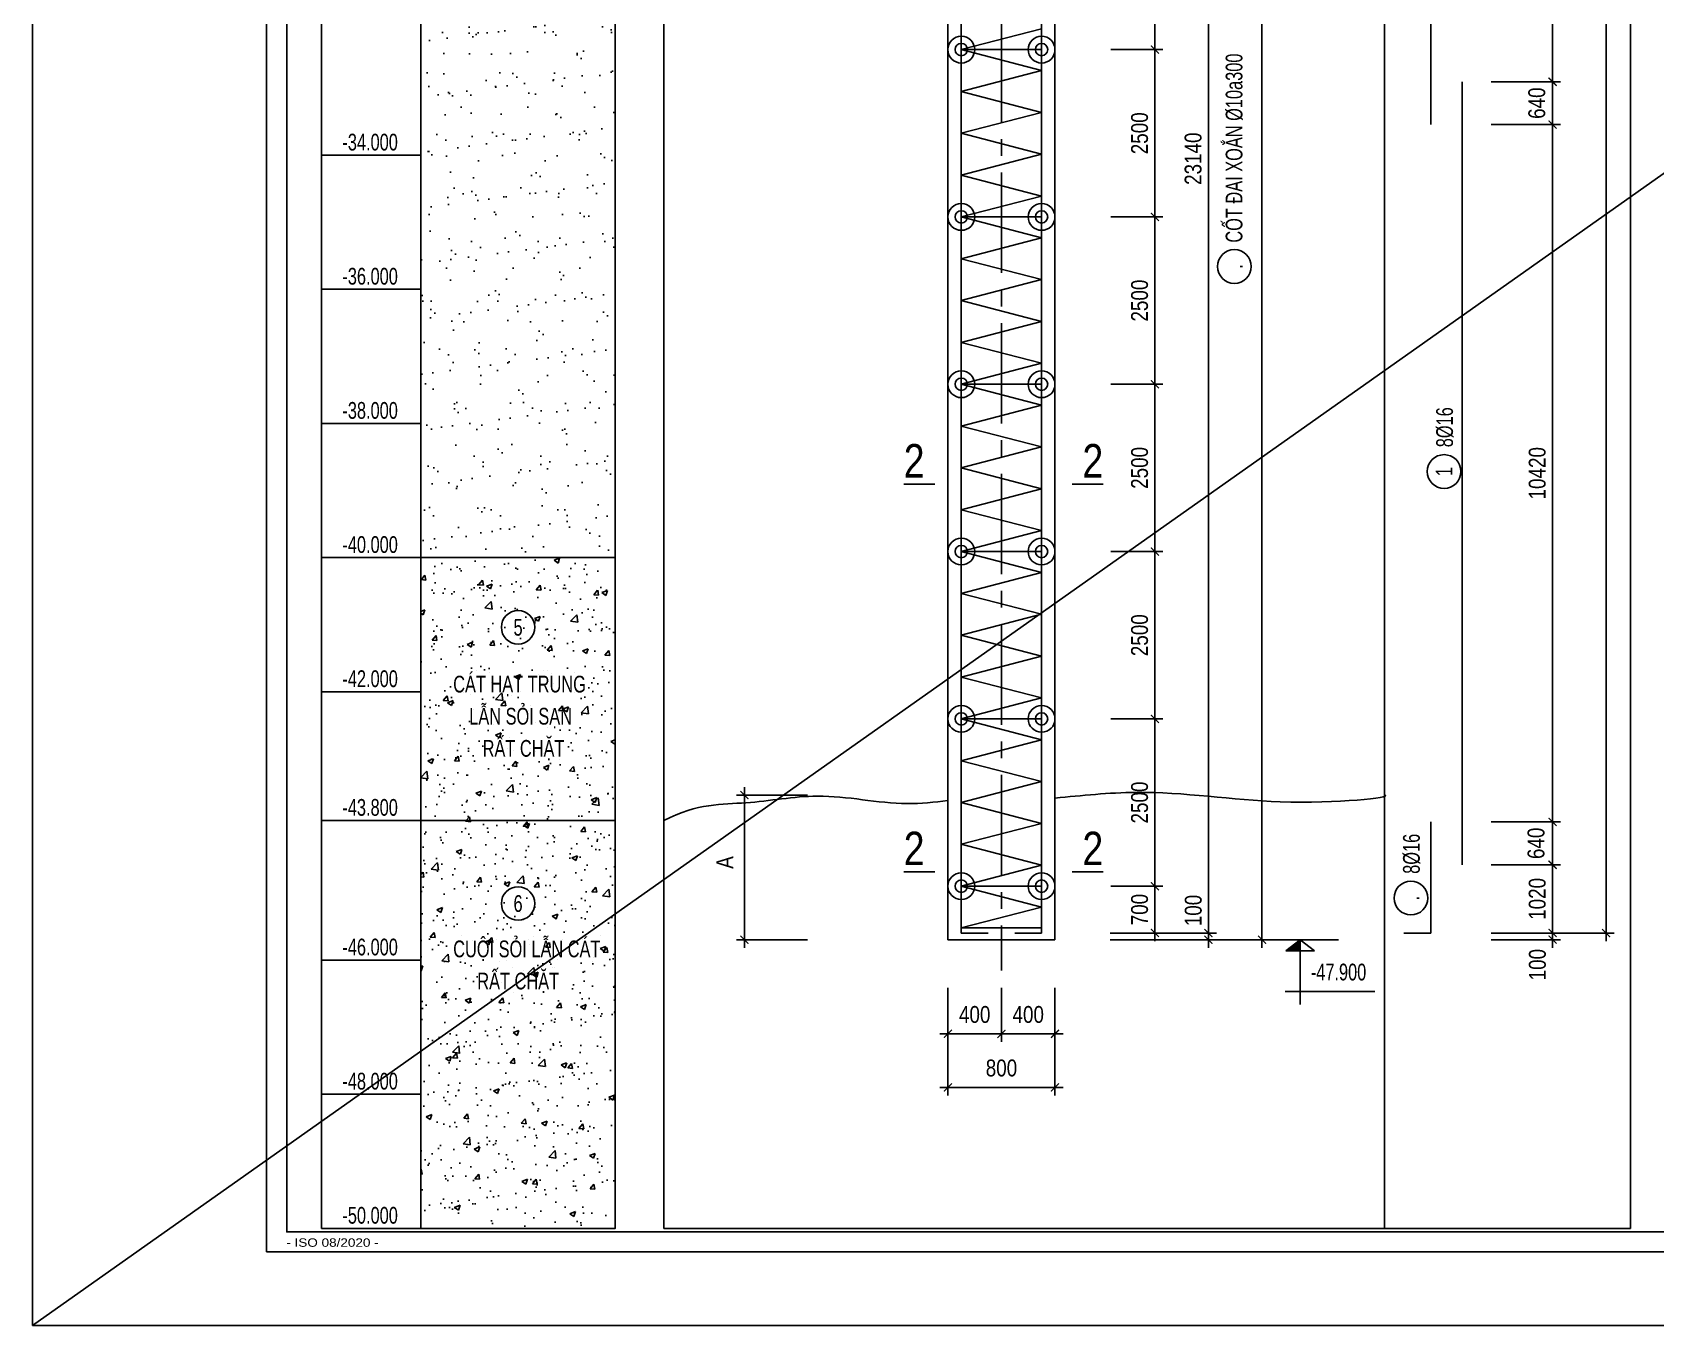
# Model space of a CAD drawing. Extents: x 171424 to 249266, y 74893 to 149166.
# Drawn here: x 171448 to 177512, y 130893 to 135723 of the extents above; entities that cross this region are included whole.
import ezdxf
from ezdxf.enums import TextEntityAlignment as Align

# ---------------------------------------------------------------- set-up
doc = ezdxf.new("R2010")
doc.units = 0
doc.header["$LTSCALE"] = 500
doc.header["$MEASUREMENT"] = 0
doc.header["$PDMODE"] = 3
doc.linetypes.add('CENTER2', pattern=[1.125, 0.75, -0.125, 0.125, -0.125])
doc.layers.get('0').update_dxf_attribs({"linetype": 'CONTINUOUS'})
doc.layers.get('DEFPOINTS').update_dxf_attribs({"linetype": 'CONTINUOUS'})
for name, color, linetype in [('01.CDC.AXIS', 160, 'CENTER2'), ('02.CDC.DIM', 1, 'CONTINUOUS'), ('03.CDC.BORDER', 3, 'CONTINUOUS'), ('05.CDC.STEEL', 4, 'CONTINUOUS'), ('06.CDC.TEXT', 2, 'CONTINUOUS'), ('10.CDC.HATCH', 9, 'CONTINUOUS'), ('11.CDC.NOTE', 8, 'CONTINUOUS'), ('CDC -TEXT KHUNG', 7, 'CONTINUOUS'), ('CDC-KHUNGTEN', 7, 'CONTINUOUS'), ('CDC.10.HATCH', 9, 'CONTINUOUS')]:
    doc.layers.add(name, color=color, linetype=linetype)
doc.layers.add('KCS_Plotter', color=11, linetype='CONTINUOUS', plot=False)
doc.styles.add('ARIAL', font='arial.ttf', dxfattribs={"width": 0.8})
doc.styles.add('KT CDC', font='arial.ttf', dxfattribs={"width": 0.85, "height": 200})
doc.dimstyles.new('DIM100-25', dxfattribs={"dimtxt": 63, "dimasz": 30, "dimexe": 30, "dimexo": 0, "dimgap": 25, "dimtad": 1, "dimdec": 0, "dimlfac": 4, "dimzin": 0, "dimdsep": 46, "dimtxsty": 'ARIAL', "dimblk": 'ARCHTICK', "dimblk1": 'ARCHTICK', "dimblk2": 'D', "dimcen": 0, "dimdle": 30, "dimclrd": 1, "dimclre": 1, "dimclrt": 2, "dimadec": 0, "dimazin": 0, "dimtfac": 1, "dimtdec": 0, "dimtix": 1, "dimtofl": 0, "dimtmove": 2, "dimatfit": 3, "dimldrblk": 'ARCHTICK', "dimfxl": 1, "dimtolj": 1, "dimtzin": 0, "dimarcsym": 0})
doc.dimstyles.new('DIM100-50', dxfattribs={"dimtxt": 63, "dimasz": 30, "dimexe": 30, "dimexo": 0, "dimgap": 40, "dimtad": 1, "dimdec": 0, "dimlfac": 2, "dimzin": 0, "dimdsep": 46, "dimtxsty": 'ARIAL', "dimblk": 'ARCHTICK', "dimcen": 0, "dimdle": 30, "dimclrd": 1, "dimclre": 1, "dimclrt": 2, "dimadec": 0, "dimazin": 0, "dimtfac": 1, "dimtdec": 0, "dimtix": 1, "dimtofl": 0, "dimtmove": 2, "dimatfit": 3, "dimldrblk": 'ARCHTICK', "dimfxl": 1, "dimtolj": 1, "dimtzin": 0, "dimarcsym": 0})
pattern_1 = [(37.5, (90230.4, 5703.99), (-5.03947, 154.1459), [0, -121.6, 0, -136, 0, -130]), (7.5, (90230.4, 5703.99), (141.58214, 225.77169), [0, -65.6, 0, -109.6, 0, -42]), (327.5, (90132, 5703.99), (249.13135, 0.45272), [0, -40, 0, -144, 0, -188]), (317.5, (90132, 5704), (240.49013, 70.21405), [0, -20, 0, -94.4, 0, -108])]
pattern_2 = [(50, (90230.4, 5703.99), (215.17805, -18.82564), [22.5, -247.5]), (355, (90230.4, 5704), (-41.6254, 225.65764), [18, -198]), (100.4514, (90248.33, 5702.42), (173.55281, 206.83186), [19.12206, -210.34263]), (46.1842, (90230.4, 5764), (320.1723, -49.6557), [33.75, -371.25]), (96.6356, (90257.07, 5759.85), (280.3988, 292.23536), [28.6831, -315.5139]), (351.1842, (90230.4, 5764), (280.3986, 292.2356), [27, -297]), (21, (90260.4, 5748.99), (179.07212, -120.78567), [22.5, -247.5]), (326, (90260.4, 5749), (72.9946, 217.545), [18, -198]), (71.4514, (90275.32, 5738.92), (252.0668, 96.75915), [19.12206, -210.34263]), (37.5, (90230.39, 5703.99), (3.647957, 99.868156), [0, -195.6, 0, -201, 0, -198.75]), (7.5, (90230.39, 5703.99), (78.92086, 118.32351), [0, -114.6, 0, -191.1, 0, -75.75]), (327.5, (90163.49, 5703.99), (160.14673, -6.76646), [0, -75, 0, -234, 0, -310.5]), (317.5, (90133.5, 5703.99), (174.95585, 30.0315), [0, -97.5, 0, -155.4, 0, -220.5])]

# ---------------------------------------------------------------- blocks, each defined once
blk = doc.blocks.new('_ArchTick')
at = {"color": 0, "linetype": 'ByBlock', "const_width": 0.15}
blk.add_lwpolyline([(-0.5, -0.5), (0.5, 0.5)], dxfattribs=at)
blk = doc.blocks.new('*D258')
at = {"layer": '02.CDC.DIM', "color": 1, "lineweight": -2, "transparency": 16777216}
for p, q in [((177327.8, 143864.2), (177327.8, 132329.2)), ((176898.1, 143834.2), (177357.8, 143834.2)), ((176898.1, 132359.2), (177357.8, 132359.2))]:
    blk.add_line(p, q, dxfattribs=at)
at = {"layer": 'DEFPOINTS', "color": 0, "transparency": 16777216}
for p in [(176898.1, 143834.2), (176898.1, 132359.2), (177327.8, 132359.2)]:
    blk.add_point(p, dxfattribs=at)
at = {"layer": '02.CDC.DIM', "color": 1, "lineweight": -2, "transparency": 16777216, "xscale": 30, "yscale": 30, "zscale": 30}
for p, rotation in [((177327.8, 143834.2), 90), ((177327.8, 132359.2), 270)]:
    blk.add_blockref('_ArchTick', p, dxfattribs=dict(at, rotation=rotation))
at = {"layer": '02.CDC.DIM', "color": 2, "transparency": 16777216, "insert": (177270.6, 138096.7), "char_height": 63, "attachment_point": 5, "rotation": 90, "style": 'ARIAL'}
blk.add_mtext('\\A1;45900', dxfattribs=at)
blk = doc.blocks.new('D')
at = {"layer": '02.CDC.DIM'}
for p, q in [((-50, -50), (50, 50)), ((-86.75, 0), (86.75, 0))]:
    blk.add_line(p, q, dxfattribs=at)
blk = doc.blocks.new('*D259')
at = {"layer": '02.CDC.DIM', "color": 1, "lineweight": -2, "transparency": 16777216}
for p, q in [((176898.1, 138144.2), (177157.8, 138144.2)), ((177127.8, 138174.2), (177127.8, 135509.2)), ((176898.1, 135539.2), (177157.8, 135539.2))]:
    blk.add_line(p, q, dxfattribs=at)
at = {"layer": 'DEFPOINTS', "color": 0, "transparency": 16777216}
for p in [(176898.1, 138144.2), (176898.1, 135539.2), (177127.8, 135539.2)]:
    blk.add_point(p, dxfattribs=at)
at = {"layer": '02.CDC.DIM', "color": 1, "lineweight": -2, "transparency": 16777216, "xscale": 30, "yscale": 30, "zscale": 30}
for p, rotation in [((177127.8, 138144.2), 90), ((177127.8, 135539.2), 270)]:
    blk.add_blockref('_ArchTick', p, dxfattribs=dict(at, rotation=rotation))
at = {"layer": '02.CDC.DIM', "color": 2, "transparency": 16777216, "insert": (177070.6, 136841.7), "char_height": 63, "attachment_point": 5, "rotation": 90, "style": 'ARIAL'}
blk.add_mtext('\\A1;10420', dxfattribs=at)
blk = doc.blocks.new('*D264')
at = {"layer": '02.CDC.DIM', "color": 1, "lineweight": -2, "transparency": 16777216}
for p, q in [((177127.8, 132359.2), (177127.8, 132389.2)), ((176898.1, 132359.2), (177157.8, 132359.2)), ((176898.1, 132334.2), (177157.8, 132334.2)), ((177127.8, 132334.2), (177127.8, 132304.2))]:
    blk.add_line(p, q, dxfattribs=at)
at = {"layer": 'DEFPOINTS', "color": 0, "transparency": 16777216}
for p in [(176898.1, 132359.2), (176898.1, 132334.2), (177127.8, 132359.2)]:
    blk.add_point(p, dxfattribs=at)
at = {"layer": '02.CDC.DIM', "color": 1, "lineweight": -2, "transparency": 16777216, "xscale": 30, "yscale": 30, "zscale": 30}
for p, rotation in [((177127.8, 132359.2), 270), ((177127.8, 132334.2), 90)]:
    blk.add_blockref('_ArchTick', p, dxfattribs=dict(at, rotation=rotation))
at = {"layer": '02.CDC.DIM', "color": 2, "transparency": 16777216, "insert": (177071.3, 132241), "char_height": 63, "attachment_point": 5, "rotation": 90, "style": 'ARIAL'}
blk.add_mtext('\\A1;100', dxfattribs=at)
blk = doc.blocks.new('*D265')
at = {"layer": '02.CDC.DIM', "color": 1, "lineweight": -2, "transparency": 16777216}
for p, q in [((175475, 138144.2), (175872.1, 138144.2)), ((175842.1, 138174.2), (175842.1, 132329.2)), ((175475, 132359.2), (175872.1, 132359.2))]:
    blk.add_line(p, q, dxfattribs=at)
at = {"layer": 'DEFPOINTS', "color": 0, "transparency": 16777216}
for p in [(175475, 138144.2), (175475, 132359.2), (175842.1, 132359.2)]:
    blk.add_point(p, dxfattribs=at)
at = {"layer": '02.CDC.DIM', "color": 1, "lineweight": -2, "transparency": 16777216, "xscale": 30, "yscale": 30, "zscale": 30}
for p, rotation in [((175842.1, 138144.2), 90), ((175842.1, 132359.2), 270)]:
    blk.add_blockref('_ArchTick', p, dxfattribs=dict(at, rotation=rotation))
at = {"layer": '02.CDC.DIM', "color": 2, "transparency": 16777216, "insert": (175785, 135251.7), "char_height": 63, "attachment_point": 5, "rotation": 90, "style": 'ARIAL'}
blk.add_mtext('\\A1;23140', dxfattribs=at)
blk = doc.blocks.new('*D266')
at = {"layer": '02.CDC.DIM', "color": 1, "lineweight": -2, "transparency": 16777216}
for p, q in [((175475, 143784.2), (176072.1, 143784.2)), ((176042.1, 143814.2), (176042.1, 132304.2)), ((175475, 132334.2), (176072.1, 132334.2))]:
    blk.add_line(p, q, dxfattribs=at)
at = {"layer": 'DEFPOINTS', "color": 0, "transparency": 16777216}
for p in [(175475, 143784.2), (175475, 132334.2), (176042.1, 132334.2)]:
    blk.add_point(p, dxfattribs=at)
at = {"layer": '02.CDC.DIM', "color": 1, "lineweight": -2, "transparency": 16777216, "xscale": 30, "yscale": 30, "zscale": 30}
for p, rotation in [((176042.1, 143784.2), 90), ((176042.1, 132334.2), 270)]:
    blk.add_blockref('_ArchTick', p, dxfattribs=dict(at, rotation=rotation))
at = {"layer": '02.CDC.DIM', "color": 2, "transparency": 16777216, "insert": (175985, 138059.2), "char_height": 63, "attachment_point": 5, "rotation": 90, "style": 'ARIAL'}
blk.add_mtext('\\A1;45800', dxfattribs=at)
blk = doc.blocks.new('*D267')
at = {"layer": '02.CDC.DIM', "color": 1, "lineweight": -2, "transparency": 16777216}
for p, q in [((174868.7, 131990.7), (174868.7, 131752.5)), ((175268.7, 131990.7), (175268.7, 131752.5)), ((174838.7, 131782.5), (175298.7, 131782.5))]:
    blk.add_line(p, q, dxfattribs=at)
at = {"layer": 'DEFPOINTS', "color": 0, "transparency": 16777216}
for p in [(174868.7, 131990.7), (175268.7, 131990.7), (175268.7, 131782.5)]:
    blk.add_point(p, dxfattribs=at)
at = {"layer": '02.CDC.DIM', "color": 1, "lineweight": -2, "transparency": 16777216, "xscale": 30, "yscale": 30, "zscale": 30, "rotation": 180}
blk.add_blockref('_ArchTick', (174868.7, 131782.5), dxfattribs=at)
at = {"layer": '02.CDC.DIM', "color": 1, "lineweight": -2, "transparency": 16777216, "xscale": 30, "yscale": 30, "zscale": 30}
blk.add_blockref('_ArchTick', (175268.7, 131782.5), dxfattribs=at)
at = {"layer": '02.CDC.DIM', "color": 2, "transparency": 16777216, "insert": (175068.7, 131854.6), "char_height": 63, "attachment_point": 5, "style": 'ARIAL'}
blk.add_mtext('\\A1;800', dxfattribs=at)
blk = doc.blocks.new('*D268')
at = {"layer": '02.CDC.DIM', "color": 1, "lineweight": -2, "transparency": 16777216}
for p, q in [((174868.7, 132154.5), (174868.7, 131952.5)), ((175068.7, 132154.5), (175068.7, 131952.5)), ((174838.7, 131982.5), (175098.7, 131982.5))]:
    blk.add_line(p, q, dxfattribs=at)
at = {"layer": 'DEFPOINTS', "color": 0, "transparency": 16777216}
for p in [(174868.7, 132154.5), (175068.7, 132154.5), (175068.7, 131982.5)]:
    blk.add_point(p, dxfattribs=at)
at = {"layer": '02.CDC.DIM', "color": 1, "lineweight": -2, "transparency": 16777216, "xscale": 30, "yscale": 30, "zscale": 30, "rotation": 180}
blk.add_blockref('_ArchTick', (174868.7, 131982.5), dxfattribs=at)
at = {"layer": '02.CDC.DIM', "color": 1, "lineweight": -2, "transparency": 16777216, "xscale": 30, "yscale": 30, "zscale": 30}
blk.add_blockref('_ArchTick', (175068.7, 131982.5), dxfattribs=at)
at = {"layer": '02.CDC.DIM', "color": 2, "transparency": 16777216, "insert": (174968.7, 132054.6), "char_height": 63, "attachment_point": 5, "style": 'ARIAL'}
blk.add_mtext('\\A1;400', dxfattribs=at)
blk = doc.blocks.new('*D269')
at = {"layer": '02.CDC.DIM', "color": 1, "lineweight": -2, "transparency": 16777216}
for p, q in [((175068.7, 132154.5), (175068.7, 131952.5)), ((175268.7, 132154.5), (175268.7, 131952.5)), ((175298.7, 131982.5), (175038.7, 131982.5))]:
    blk.add_line(p, q, dxfattribs=at)
at = {"layer": 'DEFPOINTS', "color": 0, "transparency": 16777216}
for p in [(175068.7, 132154.5), (175268.7, 132154.5), (175068.7, 131982.5)]:
    blk.add_point(p, dxfattribs=at)
at = {"layer": '02.CDC.DIM', "color": 1, "lineweight": -2, "transparency": 16777216, "xscale": 30, "yscale": 30, "zscale": 30, "rotation": 180}
blk.add_blockref('_ArchTick', (175068.7, 131982.5), dxfattribs=at)
at = {"layer": '02.CDC.DIM', "color": 1, "lineweight": -2, "transparency": 16777216, "xscale": 30, "yscale": 30, "zscale": 30}
blk.add_blockref('_ArchTick', (175268.7, 131982.5), dxfattribs=at)
at = {"layer": '02.CDC.DIM', "color": 2, "transparency": 16777216, "insert": (175168.7, 132054.6), "char_height": 63, "attachment_point": 5, "style": 'ARIAL'}
blk.add_mtext('\\A1;400', dxfattribs=at)
blk = doc.blocks.new('*D271')
at = {"layer": '02.CDC.DIM', "color": 1, "lineweight": -2, "transparency": 16777216}
for p, q in [((175842.1, 132359.2), (175842.1, 132389.2)), ((175475, 132359.2), (175872.1, 132359.2)), ((175475, 132334.2), (175872.1, 132334.2)), ((175842.1, 132334.2), (175842.1, 132304.2))]:
    blk.add_line(p, q, dxfattribs=at)
at = {"layer": 'DEFPOINTS', "color": 0, "transparency": 16777216}
for p in [(175475, 132359.2), (175475, 132334.2), (175842.1, 132359.2)]:
    blk.add_point(p, dxfattribs=at)
at = {"layer": '02.CDC.DIM', "color": 1, "lineweight": -2, "transparency": 16777216, "xscale": 30, "yscale": 30, "zscale": 30}
for p, rotation in [((175842.1, 132359.2), 270), ((175842.1, 132334.2), 90)]:
    blk.add_blockref('_ArchTick', p, dxfattribs=dict(at, rotation=rotation))
at = {"layer": '02.CDC.DIM', "color": 2, "transparency": 16777216, "insert": (175785.6, 132443.3), "char_height": 63, "attachment_point": 5, "rotation": 90, "style": 'ARIAL'}
blk.add_mtext('\\A1;100', dxfattribs=at)
blk = doc.blocks.new('*D273')
at = {"layer": '02.CDC.DIM', "color": 1, "lineweight": -2, "transparency": 16777216}
for p, q in [((177127.8, 135409.2), (177127.8, 132744.2)), ((176898.1, 135379.2), (177157.8, 135379.2)), ((176898.1, 132774.2), (177157.8, 132774.2))]:
    blk.add_line(p, q, dxfattribs=at)
at = {"layer": 'DEFPOINTS', "color": 0, "transparency": 16777216}
for p in [(176898.1, 135379.2), (176898.1, 132774.2), (177127.8, 132774.2)]:
    blk.add_point(p, dxfattribs=at)
at = {"layer": '02.CDC.DIM', "color": 1, "lineweight": -2, "transparency": 16777216, "xscale": 30, "yscale": 30, "zscale": 30}
for p, rotation in [((177127.8, 135379.2), 90), ((177127.8, 132774.2), 270)]:
    blk.add_blockref('_ArchTick', p, dxfattribs=dict(at, rotation=rotation))
at = {"layer": '02.CDC.DIM', "color": 2, "transparency": 16777216, "insert": (177070.6, 134076.7), "char_height": 63, "attachment_point": 5, "rotation": 90, "style": 'ARIAL'}
blk.add_mtext('\\A1;10420', dxfattribs=at)
blk = doc.blocks.new('*D274')
at = {"layer": '02.CDC.DIM', "color": 1, "lineweight": -2, "transparency": 16777216}
for p, q in [((176898.1, 135539.2), (177157.8, 135539.2)), ((177127.8, 135349.2), (177127.8, 135569.2)), ((176898.1, 135379.2), (177157.8, 135379.2))]:
    blk.add_line(p, q, dxfattribs=at)
at = {"layer": 'DEFPOINTS', "color": 0, "transparency": 16777216}
for p in [(176898.1, 135539.2), (177127.8, 135539.2), (176898.1, 135379.2)]:
    blk.add_point(p, dxfattribs=at)
at = {"layer": '02.CDC.DIM', "color": 1, "lineweight": -2, "transparency": 16777216, "xscale": 30, "yscale": 30, "zscale": 30}
for p, rotation in [((177127.8, 135539.2), 90), ((177127.8, 135379.2), 270)]:
    blk.add_blockref('_ArchTick', p, dxfattribs=dict(at, rotation=rotation))
at = {"layer": '02.CDC.DIM', "color": 2, "transparency": 16777216, "insert": (177069, 135459.2), "char_height": 63, "attachment_point": 5, "rotation": 90, "style": 'ARIAL'}
blk.add_mtext('\\A1;640', dxfattribs=at)
blk = doc.blocks.new('*D275')
at = {"layer": '02.CDC.DIM', "color": 1, "lineweight": -2, "transparency": 16777216}
for p, q in [((177127.8, 132644.2), (177127.8, 132329.2)), ((176898.1, 132614.2), (177157.8, 132614.2)), ((176898.1, 132359.2), (177157.8, 132359.2))]:
    blk.add_line(p, q, dxfattribs=at)
at = {"layer": 'DEFPOINTS', "color": 0, "transparency": 16777216}
for p in [(176898.1, 132614.2), (176898.1, 132359.2), (177127.8, 132359.2)]:
    blk.add_point(p, dxfattribs=at)
at = {"layer": '02.CDC.DIM', "color": 1, "lineweight": -2, "transparency": 16777216, "xscale": 30, "yscale": 30, "zscale": 30}
for p, rotation in [((177127.8, 132614.2), 90), ((177127.8, 132359.2), 270)]:
    blk.add_blockref('_ArchTick', p, dxfattribs=dict(at, rotation=rotation))
at = {"layer": '02.CDC.DIM', "color": 2, "transparency": 16777216, "insert": (177070.6, 132486.7), "char_height": 63, "attachment_point": 5, "rotation": 90, "style": 'ARIAL'}
blk.add_mtext('\\A1;1020', dxfattribs=at)
blk = doc.blocks.new('*D276')
at = {"layer": '02.CDC.DIM', "color": 1, "lineweight": -2, "transparency": 16777216}
for p, q in [((177127.8, 132584.2), (177127.8, 132804.2)), ((176898.1, 132774.2), (177157.8, 132774.2)), ((176898.1, 132614.2), (177157.8, 132614.2))]:
    blk.add_line(p, q, dxfattribs=at)
at = {"layer": 'DEFPOINTS', "color": 0, "transparency": 16777216}
for p in [(176898.1, 132774.2), (177127.8, 132774.2), (176898.1, 132614.2)]:
    blk.add_point(p, dxfattribs=at)
at = {"layer": '02.CDC.DIM', "color": 1, "lineweight": -2, "transparency": 16777216, "xscale": 30, "yscale": 30, "zscale": 30}
for p, rotation in [((177127.8, 132774.2), 90), ((177127.8, 132614.2), 270)]:
    blk.add_blockref('_ArchTick', p, dxfattribs=dict(at, rotation=rotation))
at = {"layer": '02.CDC.DIM', "color": 2, "transparency": 16777216, "insert": (177066.2, 132694.2), "char_height": 63, "attachment_point": 5, "rotation": 90, "style": 'ARIAL'}
blk.add_mtext('\\A1;640', dxfattribs=at)
blk = doc.blocks.new('*D277')
at = {"layer": '02.CDC.DIM', "color": 1, "lineweight": -2, "transparency": 16777216}
for p, q in [((174344.4, 132874.6), (174078.7, 132874.6)), ((174108.7, 132904.6), (174108.7, 132304.2)), ((174344.4, 132334.2), (174078.7, 132334.2))]:
    blk.add_line(p, q, dxfattribs=at)
at = {"layer": 'DEFPOINTS', "color": 0, "transparency": 16777216}
for p in [(174344.4, 132874.6), (174108.7, 132334.2), (174344.4, 132334.2)]:
    blk.add_point(p, dxfattribs=at)
at = {"layer": '02.CDC.DIM', "color": 1, "lineweight": -2, "transparency": 16777216, "xscale": 30, "yscale": 30, "zscale": 30}
for p, rotation in [((174108.7, 132874.6), 90), ((174108.7, 132334.2), 270)]:
    blk.add_blockref('_ArchTick', p, dxfattribs=dict(at, rotation=rotation))
at = {"layer": '02.CDC.DIM', "color": 2, "transparency": 16777216, "insert": (174035.2, 132622.6), "char_height": 63, "attachment_point": 5, "rotation": 90, "style": 'ARIAL'}
blk.add_mtext('\\A1;A', dxfattribs=at)
blk = doc.blocks.new('*D291')
at = {"layer": '02.CDC.DIM', "color": 1, "lineweight": -2, "transparency": 16777216}
for p, q in [((175477.5, 136284.2), (175672.1, 136284.2)), ((175642.1, 136314.2), (175642.1, 135629.2)), ((175477.5, 135659.2), (175672.1, 135659.2))]:
    blk.add_line(p, q, dxfattribs=at)
at = {"layer": 'DEFPOINTS', "color": 0, "transparency": 16777216}
for p in [(175477.5, 136284.2), (175477.5, 135659.2), (175642.1, 135659.2)]:
    blk.add_point(p, dxfattribs=at)
at = {"layer": '02.CDC.DIM', "color": 1, "lineweight": -2, "transparency": 16777216, "xscale": 30, "yscale": 30, "zscale": 30}
for p, rotation in [((175642.1, 136284.2), 90), ((175642.1, 135659.2), 270)]:
    blk.add_blockref('_ArchTick', p, dxfattribs=dict(at, rotation=rotation))
at = {"layer": '02.CDC.DIM', "color": 2, "transparency": 16777216, "insert": (175585, 135971.7), "char_height": 63, "attachment_point": 5, "rotation": 90, "style": 'ARIAL'}
blk.add_mtext('\\A1;2500', dxfattribs=at)
blk = doc.blocks.new('*D292')
at = {"layer": '02.CDC.DIM', "color": 1, "lineweight": -2, "transparency": 16777216}
for p, q in [((175477.5, 135659.2), (175672.1, 135659.2)), ((175642.1, 135689.2), (175642.1, 135004.2)), ((175477.5, 135034.2), (175672.1, 135034.2))]:
    blk.add_line(p, q, dxfattribs=at)
at = {"layer": 'DEFPOINTS', "color": 0, "transparency": 16777216}
for p in [(175477.5, 135659.2), (175477.5, 135034.2), (175642.1, 135034.2)]:
    blk.add_point(p, dxfattribs=at)
at = {"layer": '02.CDC.DIM', "color": 1, "lineweight": -2, "transparency": 16777216, "xscale": 30, "yscale": 30, "zscale": 30}
for p, rotation in [((175642.1, 135659.2), 90), ((175642.1, 135034.2), 270)]:
    blk.add_blockref('_ArchTick', p, dxfattribs=dict(at, rotation=rotation))
at = {"layer": '02.CDC.DIM', "color": 2, "transparency": 16777216, "insert": (175585, 135346.7), "char_height": 63, "attachment_point": 5, "rotation": 90, "style": 'ARIAL'}
blk.add_mtext('\\A1;2500', dxfattribs=at)
blk = doc.blocks.new('*D293')
at = {"layer": '02.CDC.DIM', "color": 1, "lineweight": -2, "transparency": 16777216}
for p, q in [((175642.1, 135064.2), (175642.1, 134379.2)), ((175477.5, 135034.2), (175672.1, 135034.2)), ((175477.5, 134409.2), (175672.1, 134409.2))]:
    blk.add_line(p, q, dxfattribs=at)
at = {"layer": 'DEFPOINTS', "color": 0, "transparency": 16777216}
for p in [(175477.5, 135034.2), (175477.5, 134409.2), (175642.1, 134409.2)]:
    blk.add_point(p, dxfattribs=at)
at = {"layer": '02.CDC.DIM', "color": 1, "lineweight": -2, "transparency": 16777216, "xscale": 30, "yscale": 30, "zscale": 30}
for p, rotation in [((175642.1, 135034.2), 90), ((175642.1, 134409.2), 270)]:
    blk.add_blockref('_ArchTick', p, dxfattribs=dict(at, rotation=rotation))
at = {"layer": '02.CDC.DIM', "color": 2, "transparency": 16777216, "insert": (175585, 134721.7), "char_height": 63, "attachment_point": 5, "rotation": 90, "style": 'ARIAL'}
blk.add_mtext('\\A1;2500', dxfattribs=at)
blk = doc.blocks.new('*D294')
at = {"layer": '02.CDC.DIM', "color": 1, "lineweight": -2, "transparency": 16777216}
for p, q in [((175642.1, 134439.2), (175642.1, 133754.2)), ((175477.5, 134409.2), (175672.1, 134409.2)), ((175477.5, 133784.2), (175672.1, 133784.2))]:
    blk.add_line(p, q, dxfattribs=at)
at = {"layer": 'DEFPOINTS', "color": 0, "transparency": 16777216}
for p in [(175477.5, 134409.2), (175477.5, 133784.2), (175642.1, 133784.2)]:
    blk.add_point(p, dxfattribs=at)
at = {"layer": '02.CDC.DIM', "color": 1, "lineweight": -2, "transparency": 16777216, "xscale": 30, "yscale": 30, "zscale": 30}
for p, rotation in [((175642.1, 134409.2), 90), ((175642.1, 133784.2), 270)]:
    blk.add_blockref('_ArchTick', p, dxfattribs=dict(at, rotation=rotation))
at = {"layer": '02.CDC.DIM', "color": 2, "transparency": 16777216, "insert": (175585, 134096.7), "char_height": 63, "attachment_point": 5, "rotation": 90, "style": 'ARIAL'}
blk.add_mtext('\\A1;2500', dxfattribs=at)
blk = doc.blocks.new('*D295')
at = {"layer": '02.CDC.DIM', "color": 1, "lineweight": -2, "transparency": 16777216}
for p, q in [((175477.5, 133784.2), (175672.1, 133784.2)), ((175642.1, 133814.2), (175642.1, 133129.2)), ((175477.5, 133159.2), (175672.1, 133159.2))]:
    blk.add_line(p, q, dxfattribs=at)
at = {"layer": 'DEFPOINTS', "color": 0, "transparency": 16777216}
for p in [(175477.5, 133784.2), (175477.5, 133159.2), (175642.1, 133159.2)]:
    blk.add_point(p, dxfattribs=at)
at = {"layer": '02.CDC.DIM', "color": 1, "lineweight": -2, "transparency": 16777216, "xscale": 30, "yscale": 30, "zscale": 30}
for p, rotation in [((175642.1, 133784.2), 90), ((175642.1, 133159.2), 270)]:
    blk.add_blockref('_ArchTick', p, dxfattribs=dict(at, rotation=rotation))
at = {"layer": '02.CDC.DIM', "color": 2, "transparency": 16777216, "insert": (175585, 133471.7), "char_height": 63, "attachment_point": 5, "rotation": 90, "style": 'ARIAL'}
blk.add_mtext('\\A1;2500', dxfattribs=at)
blk = doc.blocks.new('*D296')
at = {"layer": '02.CDC.DIM', "color": 1, "lineweight": -2, "transparency": 16777216}
for p, q in [((175642.1, 133189.2), (175642.1, 132504.2)), ((175477.5, 133159.2), (175672.1, 133159.2)), ((175477.5, 132534.2), (175672.1, 132534.2))]:
    blk.add_line(p, q, dxfattribs=at)
at = {"layer": 'DEFPOINTS', "color": 0, "transparency": 16777216}
for p in [(175477.5, 133159.2), (175477.5, 132534.2), (175642.1, 132534.2)]:
    blk.add_point(p, dxfattribs=at)
at = {"layer": '02.CDC.DIM', "color": 1, "lineweight": -2, "transparency": 16777216, "xscale": 30, "yscale": 30, "zscale": 30}
for p, rotation in [((175642.1, 133159.2), 90), ((175642.1, 132534.2), 270)]:
    blk.add_blockref('_ArchTick', p, dxfattribs=dict(at, rotation=rotation))
at = {"layer": '02.CDC.DIM', "color": 2, "transparency": 16777216, "insert": (175585, 132846.7), "char_height": 63, "attachment_point": 5, "rotation": 90, "style": 'ARIAL'}
blk.add_mtext('\\A1;2500', dxfattribs=at)
blk = doc.blocks.new('*D297')
at = {"layer": '02.CDC.DIM', "color": 1, "lineweight": -2, "transparency": 16777216}
for p, q in [((175642.1, 132564.2), (175642.1, 132329.2)), ((175477.5, 132534.2), (175672.1, 132534.2)), ((175477.5, 132359.2), (175672.1, 132359.2))]:
    blk.add_line(p, q, dxfattribs=at)
at = {"layer": 'DEFPOINTS', "color": 0, "transparency": 16777216}
for p in [(175477.5, 132534.2), (175477.5, 132359.2), (175642.1, 132359.2)]:
    blk.add_point(p, dxfattribs=at)
at = {"layer": '02.CDC.DIM', "color": 1, "lineweight": -2, "transparency": 16777216, "xscale": 30, "yscale": 30, "zscale": 30}
for p, rotation in [((175642.1, 132534.2), 90), ((175642.1, 132359.2), 270)]:
    blk.add_blockref('_ArchTick', p, dxfattribs=dict(at, rotation=rotation))
at = {"layer": '02.CDC.DIM', "color": 2, "transparency": 16777216, "insert": (175585, 132446.7), "char_height": 63, "attachment_point": 5, "rotation": 90, "style": 'ARIAL'}
blk.add_mtext('\\A1;700', dxfattribs=at)
blk = doc.blocks.new('KHUNG A1')
at = {"layer": 'CDC-KHUNGTEN'}
blk.add_lwpolyline([(10366.22, 712.17), (10366.22, 1278.17), (9655.22, 1278.17), (9655.22, 712.17)], close=True, dxfattribs=at)
at = {"layer": 'CDC.10.HATCH', "color": 8}
blk.add_lwpolyline([(9652.22, 709.17), (10447.22, 709.17), (10447.22, 1281.17), (9652.22, 1281.17)], close=True, dxfattribs=at)
at = {"layer": 'DEFPOINTS', "color": 1}
blk.add_lwpolyline([(9617.22, 698.17), (9617.22, 1292.17), (10458.22, 1292.17), (10458.22, 698.17), (9617.22, 698.17)], close=True, dxfattribs=at)
at = {"layer": 'CDC -TEXT KHUNG', "color": 6, "style": 'KT CDC', "width": 1.15}
blk.add_text('- ISO 08/2020 -', height=1.2569, dxfattribs=at).set_placement((9655.16, 709.94))

msp = doc.modelspace()

# ---------------------------------------------------------------- hatches: boundary and pattern name
at = {"layer": '10.CDC.HATCH'}
h = msp.add_hatch(dxfattribs=at)
h.set_pattern_fill('AR-SAND', color=256, scale=80, style=0)
h.set_pattern_definition(pattern_1)
h.paths.add_polyline_path([(172899.49, 133761.52), (173625.95, 133761.52), (173625.95, 138271.74), (172899.49, 138271.74)])
h.paths.add_polyline_path([(173230.1, 137864.61), (173295.34, 137864.61), (173295.34, 137958.36), (173230.1, 137958.36)], flags=24)
h.paths.add_polyline_path([(173057.33, 137587.24), (173420.57, 137587.24), (173420.57, 137725.43), (173057.33, 137725.43)], flags=24)
h.paths.add_polyline_path([(173007.33, 137707.24), (173467.65, 137707.24), (173467.65, 137845.43), (173007.33, 137845.43)], flags=24)
h = msp.add_hatch(dxfattribs=at)
h.set_pattern_fill('AR-CONC', color=256, scale=30, style=0)
h.set_pattern_definition(pattern_2)
h.paths.add_polyline_path([(172899.49, 133761.52), (172899.49, 132779.69), (173625.95, 132779.69), (173625.95, 133761.52)])
h.paths.add_polyline_path([(173107.34, 132980.87), (173458.98, 132980.87), (173458.98, 133119), (173107.34, 133119)], flags=24)
h.paths.add_polyline_path([(173057.33, 133100.85), (173487.21, 133100.85), (173487.21, 133239.05), (173057.33, 133239.05)], flags=24)
h.paths.add_polyline_path([(173230.05, 133453.27), (173295.4, 133453.27), (173295.4, 133547.34), (173230.05, 133547.34)], flags=24)
h.paths.add_polyline_path([(172997.33, 133220.85), (173539.12, 133220.85), (173539.12, 133359.05), (172997.33, 133359.05)], flags=24)
h = msp.add_hatch(dxfattribs=at)
h.set_pattern_fill('AR-SAND', color=256, scale=80, style=0)
h.set_pattern_definition(pattern_1)
h.paths.add_polyline_path([(172899.49, 133761.52), (172899.49, 132779.69), (173625.95, 132779.69), (173625.95, 133761.52)])
h.paths.add_polyline_path([(173107.34, 132980.87), (173458.98, 132980.87), (173458.98, 133119), (173107.34, 133119)], flags=24)
h.paths.add_polyline_path([(173057.33, 133100.85), (173487.21, 133100.85), (173487.21, 133239.05), (173057.33, 133239.05)], flags=24)
h.paths.add_polyline_path([(173230.05, 133453.27), (173295.4, 133453.27), (173295.4, 133547.34), (173230.05, 133547.34)], flags=24)
h.paths.add_polyline_path([(172997.33, 133220.85), (173539.12, 133220.85), (173539.12, 133359.05), (172997.33, 133359.05)], flags=24)
h = msp.add_hatch(dxfattribs=at)
h.set_pattern_fill('AR-CONC', color=256, scale=30, style=0)
h.set_pattern_definition(pattern_2)
h.paths.add_polyline_path([(173625.95, 132779.69), (172899.49, 132779.69), (172899.49, 131255.83), (173625.95, 131255.83)])
h.paths.add_polyline_path([(173229.77, 132421.16), (173295.68, 132421.16), (173295.68, 132516.89), (173229.77, 132516.89)], flags=24)
h.paths.add_polyline_path([(173087.34, 132111.68), (173438.98, 132111.68), (173438.98, 132249.81), (173087.34, 132249.81)], flags=24)
h.paths.add_polyline_path([(172997.33, 132231.67), (173593.56, 132231.67), (173593.56, 132369.86), (172997.33, 132369.86)], flags=24)
h = msp.add_hatch(dxfattribs=at)
h.set_pattern_fill('AR-SAND', color=256, scale=80, style=0)
h.set_pattern_definition(pattern_1)
h.paths.add_polyline_path([(172899.49, 131255.83), (173625.95, 131255.83), (173625.95, 132779.69), (172899.49, 132779.69)])
h.paths.add_polyline_path([(173229.77, 132421.16), (173295.68, 132421.16), (173295.68, 132516.89), (173229.77, 132516.89)], flags=24)
h.paths.add_polyline_path([(173087.34, 132111.68), (173438.98, 132111.68), (173438.98, 132249.81), (173087.34, 132249.81)], flags=24)
h.paths.add_polyline_path([(172997.33, 132231.67), (173593.56, 132231.67), (173593.56, 132369.86), (172997.33, 132369.86)], flags=24)

# ---------------------------------------------------------------- linework, layer by layer
at = {"layer": '01.CDC.AXIS'}
msp.add_line((175068.72, 144199.9), (175068.72, 132219.24), dxfattribs=at)
at = {"layer": '03.CDC.BORDER'}
for p, q in [((172899.49, 145355.41), (172899.49, 131255.83)), ((176500.08, 144895.41), (176500.08, 131255.83)), ((177418.59, 144895.41), (177418.59, 131255.83)), ((174868.72, 135659.24), (174868.72, 136284.24)), ((175268.72, 135659.24), (175268.72, 136284.24)), ((174868.72, 135034.24), (174868.72, 135659.24)), ((175268.72, 135034.24), (175268.72, 135659.24)), ((172528.44, 135264.93), (172899.49, 135264.93)), ((174868.72, 134409.24), (174868.72, 135034.24)), ((175268.72, 134409.24), (175268.72, 135034.24)), ((172528.44, 134763.79), (172899.49, 134763.79)), ((174868.72, 133784.24), (174868.72, 134409.24)), ((175268.72, 133784.24), (175268.72, 134409.24)), ((172528.44, 134262.65), (172899.49, 134262.65)), ((174868.72, 133159.24), (174868.72, 133784.24)), ((175268.72, 133159.24), (175268.72, 133784.24)), ((172528.44, 133761.52), (172899.49, 133761.52)), ((173625.95, 133761.52), (172899.49, 133761.52)), ((172528.44, 133260.38), (172899.49, 133260.38)), ((174868.72, 132534.24), (174868.72, 133159.24)), ((175268.72, 132534.24), (175268.72, 133159.24)), ((172528.44, 132779.69), (172899.49, 132779.69)), ((173625.95, 132779.69), (172899.49, 132779.69)), ((174868.72, 132334.24), (174868.72, 132534.24)), ((175268.72, 132334.24), (175268.72, 132534.24)), ((174868.72, 132334.24), (175268.72, 132334.24)), ((174868.72, 132334.24), (175268.72, 132334.24)), ((172528.44, 132258.11), (172899.49, 132258.11)), ((172528.44, 131756.97), (172899.49, 131756.97)), ((172528.44, 131255.83), (172899.49, 131255.83))]:
    msp.add_line(p, q, dxfattribs=at)
for points in [[(172528.44, 145355.41), (173625.95, 145355.41), (173625.95, 131255.83), (172528.44, 131255.83)], [(173807.35, 145355.41), (177418.59, 145355.41), (177418.59, 131255.83), (173807.35, 131255.83)]]:
    msp.add_lwpolyline(points, close=True, dxfattribs=at)
for centre, radius in [((174918.72, 135659.24), 50), ((174918.72, 135659.24), 23.06), ((175218.72, 135659.24), 50), ((175218.72, 135659.24), 23.06), ((174918.72, 135034.24), 50), ((174918.72, 135034.24), 23.06), ((175218.72, 135034.24), 50), ((175218.72, 135034.24), 23.06), ((174918.72, 134409.24), 50), ((175218.72, 134409.24), 50), ((174918.72, 134409.24), 23.06), ((175218.72, 134409.24), 23.06), ((174918.72, 133784.24), 50), ((175218.72, 133784.24), 50), ((174918.72, 133784.24), 23.06), ((175218.72, 133784.24), 23.06), ((174918.72, 133159.24), 50), ((174918.72, 133159.24), 23.06), ((175218.72, 133159.24), 50), ((175218.72, 133159.24), 23.06), ((174918.72, 132534.24), 50), ((175218.72, 132534.24), 50), ((174918.72, 132534.24), 23.06), ((175218.72, 132534.24), 23.06)]:
    msp.add_circle(centre, radius, dxfattribs=at)
for points, knots in [([(173807.35, 132779.04), (173934.89, 132845.44, 0), (174113.86, 132833.4, 0), (174403.4, 132893.29, 0), (174656.32, 132831.14, 0), (174818.09, 132847.62, 0), (174868.72, 132854.16, 0)], [102.6330794, 102.6330794, 102.6330794, 102.6330794, 371.6591928, 640.3147982, 976.6413365, 1129.9685688, 1129.9685688, 1129.9685688, 1129.9685688]), ([(175268.72, 132863.36, 0), (175369.48, 132872.77, 0), (175649.82, 132903.06, 0), (176141.86, 132820.84, 0), (176533.8, 132866.21, 0), (176500.08, 132874.53, 0)], [2258.1524586, 2258.1524586, 2258.1524586, 2258.1524586, 2561.0846248, 3101.5080953, 3737.5992196, 3737.5992196, 3737.5992196, 3737.5992196])]:
    msp.add_open_spline(points, degree=3, knots=knots, dxfattribs=at)
at = {"layer": '05.CDC.STEEL'}
for p, q in [((176672.33, 135379.24), (176672.33, 138304.24)), ((174918.72, 135659.24), (174918.72, 136284.24)), ((175218.72, 135659.24), (175218.72, 136284.24)), ((175218.72, 135737.37), (174918.72, 135659.24)), ((174918.72, 135659.24), (175218.72, 135659.24)), ((174918.72, 135034.24), (174918.72, 135659.24)), ((174918.72, 135659.24), (175218.72, 135659.24)), ((175218.72, 135034.24), (175218.72, 135659.24)), ((175218.72, 135581.12), (174918.72, 135502.99)), ((176789.99, 132614.24), (176789.99, 135539.24)), ((175218.72, 135424.87), (174918.72, 135346.74)), ((175218.72, 135268.62), (174918.72, 135190.49)), ((175218.72, 135112.37), (174918.72, 135034.24)), ((174918.72, 135034.24), (175218.72, 135034.24)), ((174918.72, 134409.24), (174918.72, 135034.24)), ((174918.72, 135034.24), (175218.72, 135034.24)), ((175218.72, 134409.24), (175218.72, 135034.24)), ((175218.72, 134956.12), (174918.72, 134877.99)), ((175218.72, 134799.87), (174918.72, 134721.74)), ((175218.72, 134643.62), (174918.72, 134565.49)), ((175218.72, 134487.37), (174918.72, 134409.24)), ((174918.72, 134409.24), (175218.72, 134409.24)), ((174918.72, 133784.24), (174918.72, 134409.24)), ((174918.72, 134409.24), (175218.72, 134409.24)), ((175218.72, 133784.24), (175218.72, 134409.24)), ((175218.72, 134331.12), (174918.72, 134252.99)), ((175218.72, 134174.87), (174918.72, 134096.74)), ((175218.72, 134018.62), (174918.72, 133940.49)), ((175218.72, 133862.37), (174918.72, 133784.24)), ((174918.72, 133784.24), (175218.72, 133784.24)), ((174918.72, 133159.24), (174918.72, 133784.24)), ((174918.72, 133784.24), (175218.72, 133784.24)), ((175218.72, 133159.24), (175218.72, 133784.24)), ((175218.72, 133706.12), (174918.72, 133627.99)), ((175218.72, 133549.87), (174918.72, 133471.74)), ((175218.72, 133393.62), (174918.72, 133315.49)), ((175218.72, 133237.37), (174918.72, 133159.24)), ((174918.72, 133159.24), (175218.72, 133159.24)), ((174918.72, 132534.24), (174918.72, 133159.24)), ((174918.72, 133159.24), (175218.72, 133159.24)), ((175218.72, 132534.24), (175218.72, 133159.24)), ((175218.72, 133081.12), (174918.72, 133002.99)), ((175218.72, 132924.87), (174918.72, 132846.74)), ((175218.72, 132768.62), (174918.72, 132690.49)), ((176672.33, 132359.24), (176672.33, 132774.24)), ((175218.72, 132612.37), (174918.72, 132534.24)), ((174918.72, 132359.24), (174918.72, 132534.24)), ((174918.72, 132534.24), (175218.72, 132534.24)), ((175218.72, 132359.24), (175218.72, 132534.24)), ((175218.72, 132456.12), (174918.72, 132377.99)), ((174918.72, 132377.99), (175218.72, 132377.99)), ((174918.72, 132359.24), (175018.72, 132359.24)), ((175218.72, 132359.24), (175118.72, 132359.24)), ((176572.33, 132359.24), (176672.33, 132359.24))]:
    msp.add_line(p, q, dxfattribs=at)
at = {"layer": '10.CDC.HATCH'}
for p, q in [((174918.72, 135659.24), (175218.72, 135581.12)), ((174918.72, 135502.99), (175218.72, 135424.87)), ((174918.72, 135346.74), (175218.72, 135268.62)), ((174918.72, 135190.49), (175218.72, 135112.37)), ((174918.72, 135034.24), (175218.72, 134956.12)), ((174918.72, 134877.99), (175218.72, 134799.87)), ((174918.72, 134721.74), (175218.72, 134643.62)), ((174918.72, 134565.49), (175218.72, 134487.37)), ((174918.72, 134409.24), (175218.72, 134331.12)), ((174918.72, 134252.99), (175218.72, 134174.87)), ((174918.72, 134096.74), (175218.72, 134018.62)), ((174918.72, 133940.49), (175218.72, 133862.37)), ((174918.72, 133784.24), (175218.72, 133706.12)), ((174918.72, 133627.99), (175218.72, 133549.87)), ((174918.72, 133471.74), (175218.72, 133393.62)), ((174918.72, 133315.49), (175218.72, 133237.37)), ((174918.72, 133159.24), (175218.72, 133081.12)), ((174918.72, 133002.99), (175218.72, 132924.87)), ((174918.72, 132846.74), (175218.72, 132768.62)), ((174918.72, 132690.49), (175218.72, 132612.37)), ((175218.72, 132456.12), (174918.72, 132534.24))]:
    msp.add_line(p, q, dxfattribs=at)
at = {"layer": '11.CDC.NOTE'}
for p, q in [((176042.14, 132334.24), (176327.39, 132334.24)), ((176184.76, 132334.24), (176130.76, 132292.86)), ((176184.76, 132334.24), (176184.76, 132091.71)), ((176184.76, 132334.24), (176238.76, 132292.86)), ((176130.76, 132292.86), (176238.76, 132292.86)), ((176128.47, 132140.54), (176464.14, 132140.54))]:
    msp.add_line(p, q, dxfattribs=at)
for centre, radius in [((175938.96, 134849.12), 63), ((176722.45, 134083.14), 63), ((173262.72, 133501.26), 62.5), ((173262.72, 132469.43), 62.5), ((176598.48, 132489.74), 63)]:
    msp.add_circle(centre, radius, dxfattribs=at)
msp.add_solid([(176130.76, 132292.86), (176184.76, 132334.24), (176184.76, 132292.86), (176184.76, 132334.24)], dxfattribs=at)
at = {"layer": 'KCS_Plotter'}
msp.add_line((171448.44, 130892.91), (192473.44, 145742.91), dxfattribs=at)

# ---------------------------------------------------------------- block references
at = {"xscale": 25, "yscale": 25, "zscale": 25}
msp.add_blockref('KHUNG A1', (-68982.15, 113438.58), dxfattribs=at)

# ---------------------------------------------------------------- texts
at = {"layer": '06.CDC.TEXT', "style": 'ARIAL', "width": 0.7}
msp.add_text('CỐT ĐAI XOẮN %%C10a300', height=62.5, rotation=90, dxfattribs=at).set_placement((175968.94, 134938.11))
for s, p in [('-34.000', (172709.96, 135313.79)), ('-36.000', (172709.96, 134812.65)), ('-38.000', (172709.96, 134311.52)), ('-40.000', (172709.96, 133810.38)), ('-42.000', (172709.96, 133309.25)), ('-43.800', (172709.96, 132828.55)), ('-46.000', (172709.96, 132306.97)), ('-47.900', (176328.04, 132213.45)), ('-48.000', (172709.96, 131805.84)), ('-50.000', (172709.96, 131304.7))]:
    msp.add_text(s, height=62.5, dxfattribs=at).set_placement(p, align=Align.MIDDLE)
for s, p in [('.', (175938.96, 134849.12)), ('1', (176722.45, 134083.14)), ('.', (176598.48, 132489.74))]:
    msp.add_text(s, height=62.5, rotation=90, dxfattribs=at).set_placement(p, align=Align.MIDDLE_CENTER)
for p in [(176724.16, 134248.55), (176600.19, 132655.15)]:
    msp.add_text('8%%C16', height=62.5, rotation=90, dxfattribs=at).set_placement(p, align=Align.MIDDLE)
at = {"layer": '06.CDC.TEXT', "style": 'ARIAL', "width": 0.8}
for s, p in [('%%U2 ', (174761.86, 134060.8)), ('%%U 2', (175390.71, 134060.8)), ('%%U2 ', (174761.86, 132612.74)), ('%%U 2', (175390.71, 132612.74))]:
    msp.add_text(s, height=125, dxfattribs=at).set_placement(p, align=Align.CENTER)
at = {"layer": '06.CDC.TEXT', "style": 'ARIAL', "width": 0.7}
for s, p in [('5', (173262.72, 133501.26)), ('6', (173262.72, 132469.43))]:
    msp.add_text(s, height=62.5, dxfattribs=at).set_placement(p, align=Align.MIDDLE_CENTER)
for s, p in [('CÁT HẠT TRUNG', (173020.37, 133257.74)), ('LẪN SỎI SẠN', (173080.37, 133137.74)), ('RẤT CHẶT', (173130.37, 133017.74)), ('CUỘI SỎI LẪN CÁT', (173020.37, 132268.56)), ('RẤT CHẶT', (173110.37, 132148.56))]:
    msp.add_text(s, height=62.5, dxfattribs=at).set_placement(p)

# ---------------------------------------------------------------- dimensions: what is measured, and where the dimension line sits
at = {"layer": '02.CDC.DIM'}
for base, p1, p2, angle, picture, middle in [((177327.78, 132359.24), (176898.13, 143834.24), (176898.13, 132359.24), 270, '*D258', (177270.61, 138096.74)), ((176042.14, 132334.24), (175474.96, 143784.24), (175474.96, 132334.24), 270, '*D266', (175984.97, 138059.24)), ((175842.14, 132359.24), (175474.96, 138144.24), (175474.96, 132359.24), 270, '*D265', (175784.95, 135251.74)), ((177127.78, 135539.24), (176898.13, 138144.24), (176898.13, 135539.24), 270, '*D259', (177070.61, 136841.74)), ((175642.14, 135659.24), (175477.47, 136284.24), (175477.47, 135659.24), 90, '*D291', (175584.97, 135971.74)), ((175642.14, 135034.24), (175477.47, 135659.24), (175477.47, 135034.24), 90, '*D292', (175584.97, 135346.74)), ((177127.78, 132774.24), (176898.13, 135379.24), (176898.13, 132774.24), 270, '*D273', (177070.61, 134076.74)), ((175642.14, 134409.24), (175477.47, 135034.24), (175477.47, 134409.24), 90, '*D293', (175584.97, 134721.74)), ((175642.14, 133784.24), (175477.47, 134409.24), (175477.47, 133784.24), 90, '*D294', (175584.97, 134096.74)), ((175642.14, 133159.24), (175477.47, 133784.24), (175477.47, 133159.24), 90, '*D295', (175584.97, 133471.74)), ((175642.14, 132534.24), (175477.47, 133159.24), (175477.47, 132534.24), 90, '*D296', (175584.97, 132846.74)), ((177127.78, 132359.24), (176898.13, 132614.24), (176898.13, 132359.24), 270, '*D275', (177070.61, 132486.74)), ((175642.14, 132359.24), (175477.47, 132534.24), (175477.47, 132359.24), 90, '*D297', (175584.97, 132446.74))]:
    dim = msp.add_linear_dim(base=base, p1=p1, p2=p2, angle=angle, dimstyle='DIM100-25', dxfattribs=at)
    dim.commit()
    dim.dimension.update_dxf_attribs({"geometry": picture, "text_midpoint": middle})
for base, p1, p2, picture, middle in [((177127.78, 135539.24), (176898.13, 135379.24), (176898.13, 135539.24), '*D274', (177068.99, 135459.24)), ((177127.78, 132774.24), (176898.13, 132614.24), (176898.13, 132774.24), '*D276', (177066.23, 132694.24)), ((175842.14, 132359.24), (175474.96, 132334.24), (175474.96, 132359.24), '*D271', (175785.64, 132443.31)), ((177127.78, 132359.24), (176898.13, 132334.24), (176898.13, 132359.24), '*D264', (177071.28, 132241.05))]:
    dim = msp.add_linear_dim(base=base, p1=p1, p2=p2, angle=270, dimstyle='DIM100-25', dxfattribs=at)
    dim.commit()
    dim.dimension.update_dxf_attribs({"geometry": picture, "text_midpoint": middle, "dimtype": 160})
dim = msp.add_linear_dim(base=(174108.69, 132334.24), p1=(174344.45, 132874.64), p2=(174344.45, 132334.24), angle=90, text='A', dimstyle='DIM100-25', dxfattribs=at)
dim.commit()
dim.dimension.update_dxf_attribs({"geometry": '*D277', "text_midpoint": (174035.22, 132622.61), "dimtype": 160})
for base, p1, p2, picture, middle in [((175068.72, 131982.48), (174868.72, 132154.45), (175068.72, 132154.45), '*D268', (174968.72, 132054.64)), ((175068.72, 131982.48), (175268.72, 132154.45), (175068.72, 132154.45), '*D269', (175168.72, 132054.64)), ((175268.72, 131782.48), (174868.72, 131990.73), (175268.72, 131990.73), '*D267', (175068.72, 131854.64))]:
    dim = msp.add_linear_dim(base=base, p1=p1, p2=p2, dimstyle='DIM100-50', dxfattribs=at)
    dim.commit()
    dim.dimension.update_dxf_attribs({"geometry": picture, "text_midpoint": middle})

doc.saveas('drawing.dxf')
